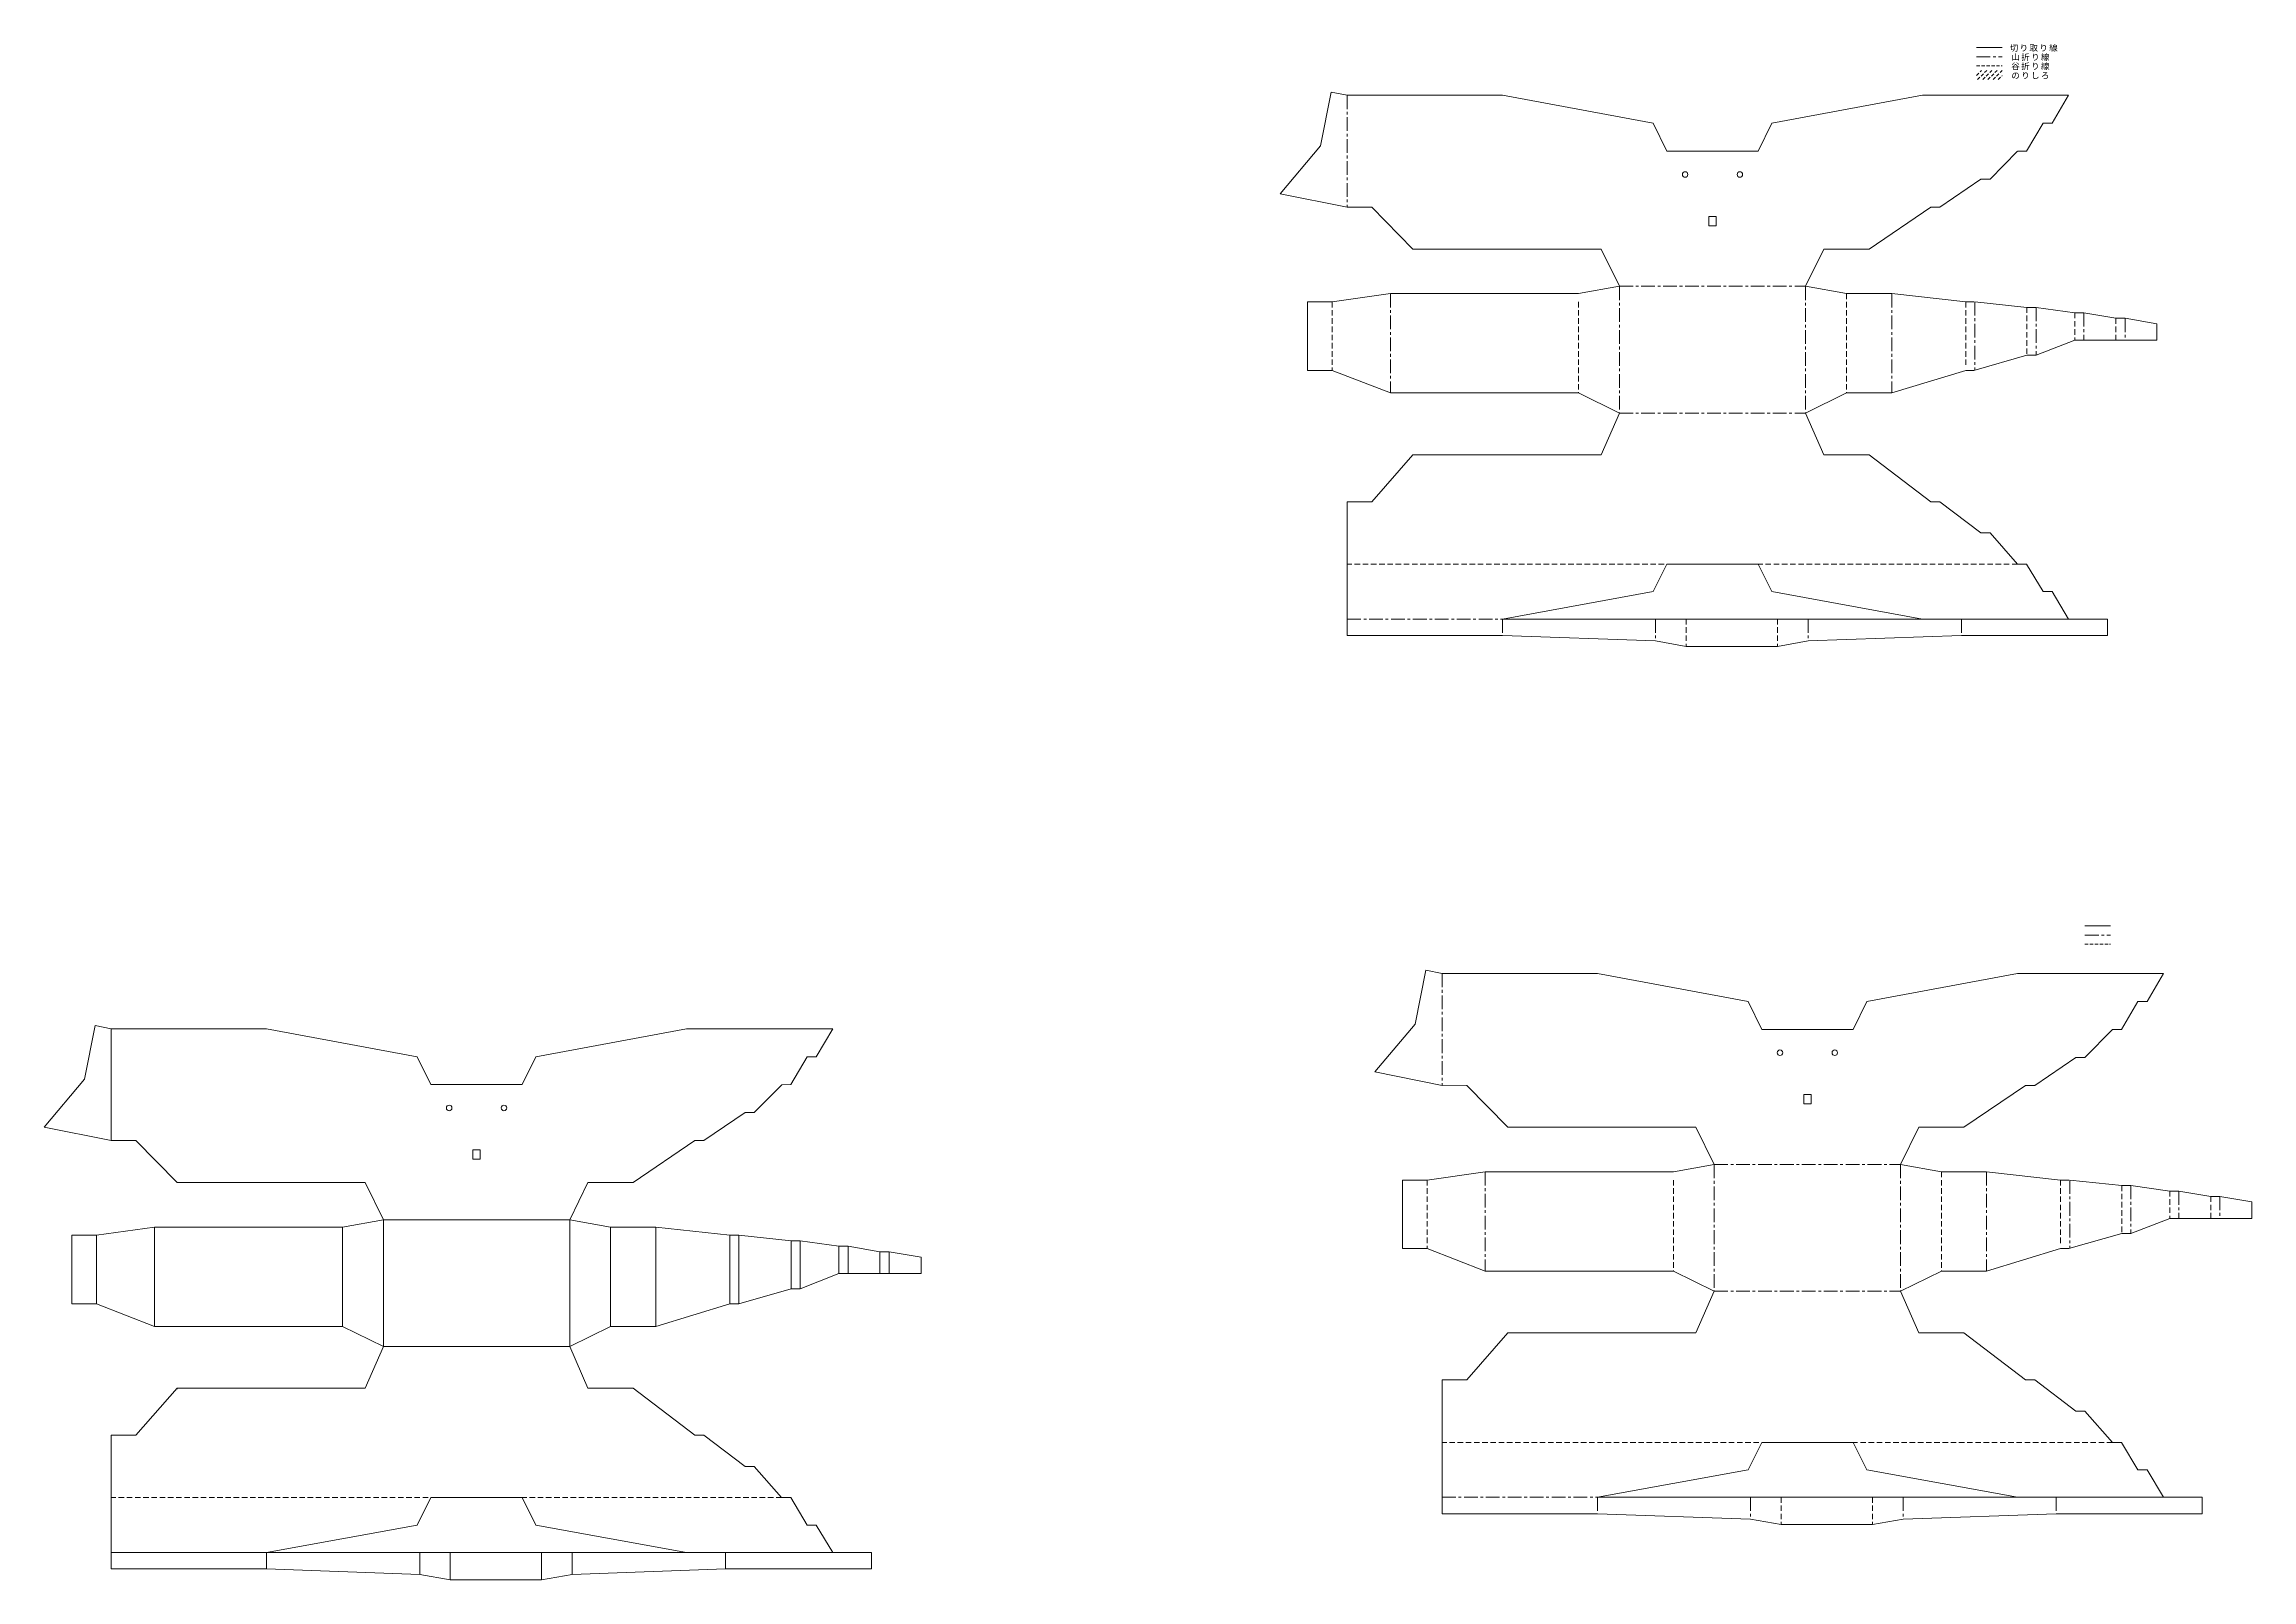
# Model space of a CAD drawing. Units: millimetres at full size, sheet at 1:300. Extents: x -1911260 to 408766, y -45196 to 976532.
# Drawn here: x -992851 to -751094, y 803002 to 971114 of the extents above; entities that cross this region are included whole.
import ezdxf

# ---------------------------------------------------------------- set-up
doc = ezdxf.new("R2010")
doc.units = ezdxf.units.MM
doc.header["$LTSCALE"] = 300
for name, pattern in [('CHAIN1', [8, 5, -1, 1, -1]), ('DASHED1', [1.8, 1.2, -0.6]), ('DASHED2', [3, 2, -1])]:
    doc.linetypes.add(name, pattern=pattern)
doc.layers.add('0-0', color=4, linetype='Continuous', lineweight=5)
doc.styles.add('ＭＳ ゴシック', font='')
doc.styles.get('ＭＳ ゴシック').set_extended_font_data('MS Gothic')

msp = doc.modelspace()

# ---------------------------------------------------------------- linework, layer by layer
at = {"layer": '0-0'}
for p, q in [((-781231.6, 970731.4), (-778431.6, 970731.4)), ((-851920.1, 965866.3), (-853095.8, 959982.6)), ((-787155, 965513.6), (-771155, 965513.6)), ((-857507.5, 954745.5), (-853095.8, 959982.6)), ((-857507.5, 954745.5), (-850155, 953273.6)), ((-833155, 908184.1), (-813031, 908181.1)), ((-769366.1, 874592.3), (-766566.1, 874592.3)), ((-841531.2, 869727.1), (-842706.9, 863843.5)), ((-987263.6, 863684.1), (-988439.2, 857800.4)), ((-987263.6, 863684.1), (-985498.5, 863331.4)), ((-985496.3, 851093.7), (-985498.5, 863331.4)), ((-847118.6, 858606.4), (-842706.9, 863843.5)), ((-847118.6, 858606.4), (-839766.1, 857134.4)), ((-992850.9, 852563.3), (-988439.2, 857800.4)), ((-950498.5, 857211.4), (-940498.5, 857211.4)), ((-985496.3, 851093.7), (-992850.9, 852563.3)), ((-928348.5, 846501.4), (-921598.5, 851091.4)), ((-945898.5, 850071.4), (-945898.5, 849051.4)), ((-945098.5, 850071.4), (-945898.5, 850071.4)), ((-945898.5, 849051.4), (-945098.5, 849051.4)), ((-945098.5, 849051.4), (-945098.5, 850071.4)), ((-968498.5, 846501.4), (-978298.5, 846501.4)), ((-960170.5, 841621.4), (-980770.5, 841621.4)), ((-980770.5, 830746.4), (-980770.5, 841621.4)), ((-960170.5, 841621.4), (-955698.5, 842421.4)), ((-960170.5, 830746.4), (-960170.5, 841621.4)), ((-955698.5, 828546.4), (-955698.5, 842421.4)), ((-955698.5, 842421.4), (-950498.5, 842421.4)), ((-950498.5, 842421.4), (-935298.5, 842421.4)), ((-940875.6, 842421.4), (-942273, 842421.4)), ((-935298.5, 842421.4), (-935298.5, 828546.4)), ((-930826.5, 841621.4), (-935298.5, 842421.4)), ((-925876.5, 841621.4), (-917764.5, 840721.4)), ((-917764.5, 840721.4), (-917764.5, 833221.4)), ((-916764.5, 840721.4), (-911064.5, 840121.4)), ((-910064.5, 840121.4), (-905822.5, 839521.4)), ((-904822.5, 839521.4), (-901324.5, 838921.4)), ((-900324.5, 838921.4), (-896826.5, 838321.4)), ((-910064.5, 834871.4), (-905822.5, 836521.4)), ((-901324.5, 836521.4), (-904822.5, 836521.4)), ((-987133.5, 833221.4), (-989833.5, 833221.4)), ((-987133.5, 833221.4), (-980770.5, 830746.4)), ((-925876.5, 830746.4), (-917764.5, 833221.4)), ((-917764.5, 833221.4), (-916764.5, 833221.4)), ((-980770.5, 830746.4), (-960170.5, 830746.4)), ((-960170.5, 830746.4), (-955698.5, 828546.4)), ((-935298.5, 828546.4), (-930826.5, 830746.4)), ((-955698.5, 828546.4), (-950498.5, 828546.4)), ((-940498.5, 828546.4), (-950498.5, 828546.4)), ((-940498.5, 828546.4), (-935298.5, 828546.4)), ((-822766.1, 812044.9), (-802642.1, 812041.9)), ((-968498.5, 806001.9), (-985498.5, 806001.9)), ((-968498.5, 806001.9), (-978298.5, 805998.9)), ((-968498.5, 806001.9), (-968498.5, 804201.9)), ((-968498.5, 806001.9), (-948374.5, 806001.9)), ((-951728.5, 806001.9), (-951728.5, 803601.9)), ((-938374.5, 806001.9), (-918250.5, 806001.9)), ((-918250.5, 806001.9), (-918250.5, 804201.9)), ((-902250.5, 806001.9), (-918250.5, 806001.9)), ((-902250.5, 806001.9), (-902250.5, 804201.9)), ((-951728.5, 803601.9), (-968498.5, 804201.9)), ((-951728.5, 803601.9), (-948374.5, 803001.9))]:
    msp.add_line(p, q, dxfattribs=at)
at = {"layer": '0-0', "color": 2, "linetype": 'CHAIN1'}
for p, q in [((-781231.6, 969731.4), (-778431.6, 969731.4)), ((-850155, 965513.6), (-850155, 953276.4)), ((-845427, 943803.6), (-845427, 932928.6)), ((-820355, 944603.6), (-799955, 944603.6)), ((-820355, 944603.6), (-820355, 930728.6)), ((-799955, 944603.6), (-799955, 930728.6)), ((-790533, 943803.6), (-790533, 932928.6)), ((-781421, 942903.6), (-781421, 935432)), ((-774721, 942303.6), (-774721, 937053.6)), ((-769479, 941703.6), (-769479, 938703.6)), ((-764981, 941103.6), (-764981, 938703.6)), ((-820355, 930728.6), (-799955, 930728.6)), ((-850155, 908184.1), (-833155, 908181.1)), ((-833155, 908181.1), (-833155, 906384.1)), ((-816385, 908181.1), (-816385, 905784.1)), ((-799677, 908181.1), (-799677, 905784.1)), ((-782907, 908184.1), (-782907, 906384.1)), ((-769366.1, 873592.3), (-766566.1, 873592.3)), ((-839766.1, 869374.4), (-839766.1, 857137.2)), ((-835038.1, 847664.4), (-835038.1, 836789.4)), ((-809966.1, 848464.4), (-789566.1, 848464.4)), ((-809966.1, 848464.4), (-809966.1, 834589.4)), ((-789566.1, 848464.4), (-789566.1, 834589.4)), ((-780144.1, 847664.4), (-780144.1, 836789.4)), ((-771032.1, 846764.4), (-771032.1, 839292.9)), ((-764332.1, 846164.4), (-764332.1, 840914.4)), ((-759090.1, 845564.4), (-759090.1, 842564.4)), ((-754592.1, 844964.4), (-754592.1, 842564.4)), ((-809966.1, 834589.4), (-789566.1, 834589.4)), ((-839766.1, 812044.9), (-822766.1, 812041.9)), ((-822766.1, 812041.9), (-822766.1, 810244.9)), ((-805996.1, 812041.9), (-805996.1, 809644.9)), ((-789288.1, 812041.9), (-789288.1, 809644.9)), ((-772518.1, 812044.9), (-772518.1, 810244.9))]:
    msp.add_line(p, q, dxfattribs=at)
at = {"layer": '0-0', "color": 7, "linetype": 'DASHED1'}
for p, q in [((-781231.6, 968731.4), (-778431.6, 968731.4)), ((-769366.1, 872592.3), (-766566.1, 872592.3))]:
    msp.add_line(p, q, dxfattribs=at)
at = {"layer": '0-0', "color": 2, "linetype": 'DASHED1'}
for p, q in [((-781231.6, 967700.1), (-780697.5, 968234.1)), ((-781131.9, 967234.1), (-780131.9, 968234.1)), ((-780566.2, 967234.1), (-779566.2, 968234.1)), ((-780000.5, 967234.1), (-779000.5, 968234.1)), ((-779434.8, 967234.1), (-778434.8, 968234.1)), ((-778869.1, 967234.1), (-778431.6, 967671.7))]:
    msp.add_line(p, q, dxfattribs=at)
at = {"layer": '0-0', "color": 7, "linetype": 'DASHED2'}
for p, q in [((-851790, 942903.6), (-851790, 935403.6)), ((-824827, 942903.6), (-824827, 932928.6)), ((-795483, 943803.6), (-795483, 932928.6)), ((-782421, 942903.6), (-782421, 935713.1)), ((-775721, 942303.6), (-775721, 937053.6)), ((-770479, 941703.6), (-770479, 938703.6)), ((-765981, 941103.6), (-765981, 938703.6)), ((-776755, 914184.1), (-850155, 914184.1)), ((-813031, 908184.1), (-813031, 905184.1)), ((-803031, 908181.1), (-803031, 905184.1)), ((-841401.1, 846764.4), (-841401.1, 839264.4)), ((-814438.1, 846764.4), (-814438.1, 836789.4)), ((-785094.1, 847664.4), (-785094.1, 836789.4)), ((-772032.1, 846764.4), (-772032.1, 839574)), ((-765332.1, 846164.4), (-765332.1, 840914.4)), ((-760090.1, 845564.4), (-760090.1, 842564.4)), ((-755592.1, 844964.4), (-755592.1, 842564.4)), ((-766366.1, 818044.9), (-839766.1, 818044.9)), ((-912098.5, 812001.9), (-985498.5, 812001.9)), ((-802642.1, 812044.9), (-802642.1, 809044.9)), ((-792642.1, 812041.9), (-792642.1, 809044.9))]:
    msp.add_line(p, q, dxfattribs=at)
at = {"layer": '0-0'}
for points in [[(-851920.1, 965866.3), (-850155, 965513.6), (-833155, 965513.6), (-816655, 962453.6), (-815155, 959393.6), (-805155, 959393.6), (-803655, 962453.6), (-787155, 965513.6)], [(-771155, 965513.6), (-772955, 962453.6), (-773955, 962453.6), (-775755, 959393.6), (-776725.9, 959387.9)], [(-776755, 959393.6), (-779755, 956333.6), (-780755, 956333.6), (-785255, 953273.6), (-786255, 953273.6), (-793005, 948683.6), (-797955, 948683.6), (-799955, 944603.6)], [(-850155, 953276.4), (-847455, 953273.6), (-842955, 948683.6), (-822355, 948683.6), (-820355, 944603.6), (-824827, 943803.6), (-845427, 943803.6)], [(-854490, 942903.6), (-851790, 942903.6), (-845427, 943803.6)], [(-854490, 942903.6), (-854490, 935403.6), (-851790, 935403.6), (-845427, 932928.6), (-824827, 932928.6), (-820355, 930728.6), (-822355, 926164.6), (-842955, 926164.6), (-847455, 921030.1), (-850155, 921030.1), (-850155, 906384.1), (-833155, 906384.1), (-816385, 905784.1), (-813031, 905184.1), (-803031, 905184.1), (-799677, 905784.1)], [(-799955, 944603.6), (-795483, 943803.6), (-790533, 943803.6), (-782421, 942903.6), (-781521, 942903.6)], [(-781421, 942903.6), (-775721, 942303.6), (-774721, 942303.6), (-770479, 941703.6), (-769479, 941703.6)], [(-769479, 941703.6), (-765981, 941103.6), (-764981, 941103.6), (-761483, 940503.6), (-761483, 938703.6), (-769479, 938703.6)], [(-782421, 935403.6), (-781521, 935403.6), (-775721, 937053.6), (-774721, 937053.6), (-770479, 938703.6), (-769479, 938703.6)], [(-799955, 930728.6), (-795483, 932928.6), (-790533, 932928.6), (-782421, 935403.6)], [(-799955, 930728.6), (-797955, 926164.6), (-793005, 926164.6), (-786255, 921030.1), (-785255, 921030.1), (-780755, 917607.1), (-779755, 917607.1), (-776755, 914184.1), (-775755, 914184.1), (-773955, 911184.1), (-772955, 911184.1), (-771155, 908184.1)], [(-815155, 914184.1), (-816655, 911184.1), (-833155, 908184.1)], [(-815155, 914184.1), (-805155, 914184.1), (-803655, 911184.1)], [(-813031, 908184.1), (-787155, 908184.1), (-803655, 911184.1)], [(-799677, 905784.1), (-782907, 906384.1), (-781007, 906384.1), (-766907, 906384.1), (-766907, 908184.1), (-787155, 908184.1)], [(-841531.2, 869727.1), (-839766.1, 869374.4), (-822766.1, 869374.4), (-806266.1, 866314.4), (-804766.1, 863254.4), (-794766.1, 863254.4), (-793266.1, 866314.4), (-776766.1, 869374.4), (-760766.1, 869374.4), (-762566.1, 866314.4), (-763566.1, 866314.4), (-765366.1, 863254.4), (-766336.9, 863248.8)], [(-968498.5, 863331.4), (-985498.5, 863331.4), (-985498.5, 851091.4), (-982798.5, 851091.4), (-978298.5, 846501.4)], [(-950498.5, 857211.4), (-951998.5, 860271.4), (-968498.5, 863331.4)], [(-940498.5, 857211.4), (-938998.5, 860271.4), (-922498.5, 863331.4), (-920598.5, 863331.4)], [(-920598.5, 863331.4), (-906498.5, 863331.4), (-908298.5, 860271.4), (-909298.5, 860271.4), (-911098.5, 857211.4), (-912069.3, 857205.7), (-915098.5, 854151.4), (-916098.5, 854151.4), (-920598.5, 851091.4), (-921598.5, 851091.4)], [(-766366.1, 863254.4), (-769366.1, 860194.4), (-770366.1, 860194.4), (-774866.1, 857134.4), (-775866.1, 857134.4), (-782616.1, 852544.4), (-787566.1, 852544.4), (-789566.1, 848464.4)], [(-839766.1, 857137.2), (-837066.1, 857134.4), (-832566.1, 852544.4), (-811966.1, 852544.4), (-809966.1, 848464.4), (-814438.1, 847664.4), (-835038.1, 847664.4)], [(-968498.5, 846501.4), (-957698.5, 846501.4), (-955698.5, 842421.4), (-935298.5, 842421.4), (-933298.5, 846501.4), (-928348.5, 846501.4)], [(-844101.1, 846764.4), (-841401.1, 846764.4), (-835038.1, 847664.4)], [(-844101.1, 846764.4), (-844101.1, 839264.4), (-841401.1, 839264.4), (-835038.1, 836789.4), (-814438.1, 836789.4), (-809966.1, 834589.4), (-811966.1, 830025.4), (-832566.1, 830025.4), (-837066.1, 824890.9), (-839766.1, 824890.9), (-839766.1, 810244.9), (-822766.1, 810244.9), (-805996.1, 809644.9), (-802642.1, 809044.9), (-792642.1, 809044.9), (-789288.1, 809644.9)], [(-789566.1, 848464.4), (-785094.1, 847664.4), (-780144.1, 847664.4), (-772032.1, 846764.4), (-771132.1, 846764.4)], [(-771032.1, 846764.4), (-765332.1, 846164.4), (-764332.1, 846164.4), (-760090.1, 845564.4), (-759090.1, 845564.4)], [(-759090.1, 845564.4), (-755592.1, 844964.4), (-754592.1, 844964.4), (-751094.1, 844364.4), (-751094.1, 842564.4), (-759090.1, 842564.4)], [(-987133.5, 833221.4), (-987133.5, 840721.4), (-980770.5, 841621.4)], [(-772032.1, 839264.4), (-771132.1, 839264.4), (-765332.1, 840914.4), (-764332.1, 840914.4), (-760090.1, 842564.4), (-759090.1, 842564.4)], [(-987133.5, 840721.4), (-989833.5, 840721.4), (-989833.5, 833221.4)], [(-916764.5, 833221.4), (-916764.5, 840721.4), (-917764.5, 840721.4)], [(-916764.5, 833221.4), (-911064.5, 834871.4), (-911064.5, 840121.4), (-910064.5, 840121.4), (-910064.5, 834871.4), (-911064.5, 834871.4)], [(-789566.1, 834589.4), (-785094.1, 836789.4), (-780144.1, 836789.4), (-772032.1, 839264.4)], [(-900324.5, 836521.4), (-896826.5, 836521.4), (-896826.5, 838321.4)], [(-789566.1, 834589.4), (-787566.1, 830025.4), (-782616.1, 830025.4), (-775866.1, 824890.9), (-774866.1, 824890.9), (-770366.1, 821467.9), (-769366.1, 821467.9), (-766366.1, 818044.9), (-765366.1, 818044.9), (-763566.1, 815044.9), (-762566.1, 815044.9), (-760766.1, 812044.9)], [(-955698.5, 828546.4), (-957698.5, 823982.4), (-978298.5, 823982.4)], [(-955698.5, 828546.4), (-935298.5, 828546.4), (-933298.5, 823982.4), (-928348.5, 823982.4), (-921598.5, 818847.9), (-920598.5, 818847.9), (-916098.5, 815424.9), (-915098.5, 815424.9), (-912098.5, 812001.9), (-911098.5, 812001.9), (-909298.5, 809001.9), (-908298.5, 809001.9), (-906498.5, 806001.9), (-920598.5, 806001.9)], [(-978298.5, 823865.1), (-978298.5, 823982.4), (-982798.5, 818847.9), (-985498.5, 818847.9), (-985498.5, 812001.9)], [(-804766.1, 818044.9), (-806266.1, 815044.9), (-822766.1, 812044.9)], [(-804766.1, 818044.9), (-794766.1, 818044.9), (-793266.1, 815044.9)], [(-802642.1, 812044.9), (-776766.1, 812044.9), (-793266.1, 815044.9)], [(-978298.5, 806001.9), (-985498.5, 806001.9), (-985498.5, 812001.9)], [(-968498.5, 806001.9), (-951998.5, 809001.9), (-950498.5, 812001.9)], [(-950498.5, 812001.9), (-940498.5, 812001.9), (-938998.5, 809001.9), (-922498.5, 806001.9), (-920598.5, 806001.9)], [(-789288.1, 809644.9), (-772518.1, 810244.9), (-770618.1, 810244.9), (-756518.1, 810244.9), (-756518.1, 812044.9), (-776766.1, 812044.9)], [(-985498.5, 806001.9), (-985498.5, 804201.9), (-968498.5, 804201.9)], [(-935020.5, 806001.9), (-935020.5, 803601.9), (-938374.5, 803001.9)], [(-935020.5, 803601.9), (-918250.5, 804201.9), (-902250.5, 804201.9)]]:
    msp.add_lwpolyline(points, dxfattribs=at)
for points in [[(-810555, 952253.6), (-809755, 952253.6), (-809755, 951233.6), (-810555, 951233.6)], [(-800166.1, 856114.4), (-799366.1, 856114.4), (-799366.1, 855094.4), (-800166.1, 855094.4)], [(-930826.5, 830746.4), (-930826.5, 841621.4), (-925876.5, 841621.4), (-925876.5, 830746.4)], [(-905822.5, 836521.4), (-905822.5, 839521.4), (-904822.5, 839521.4), (-904822.5, 836521.4)], [(-901324.5, 836521.4), (-900324.5, 836521.4), (-900324.5, 838921.4), (-901324.5, 838921.4)], [(-948374.5, 803001.9), (-938374.5, 803001.9), (-938374.5, 806001.9), (-948374.5, 806001.9)]]:
    msp.add_lwpolyline(points, close=True, dxfattribs=at)
for centre in [(-813155, 956843.6), (-807155, 956843.6), (-802766.1, 860704.4), (-796766.1, 860704.4), (-948498.5, 854661.4), (-942498.5, 854661.4)]:
    msp.add_circle(centre, 300, dxfattribs=at)

# ---------------------------------------------------------------- texts
at = {"layer": '0-0', "color": 7, "char_height": 659.8, "attachment_point": 7, "style": 'ＭＳ ゴシック'}
for s, insert in [('\\T1.17;切り取り線', (-777605, 970281.4)), ('\\T1.17;山折り線', (-777430, 969281.4)), ('\\T1.17;谷折り線', (-777430, 968281.4)), ('\\T1.17;のりしろ', (-777430, 967281.4))]:
    msp.add_mtext(s, dxfattribs=dict(at, insert=insert))

doc.saveas('drawing.dxf')
